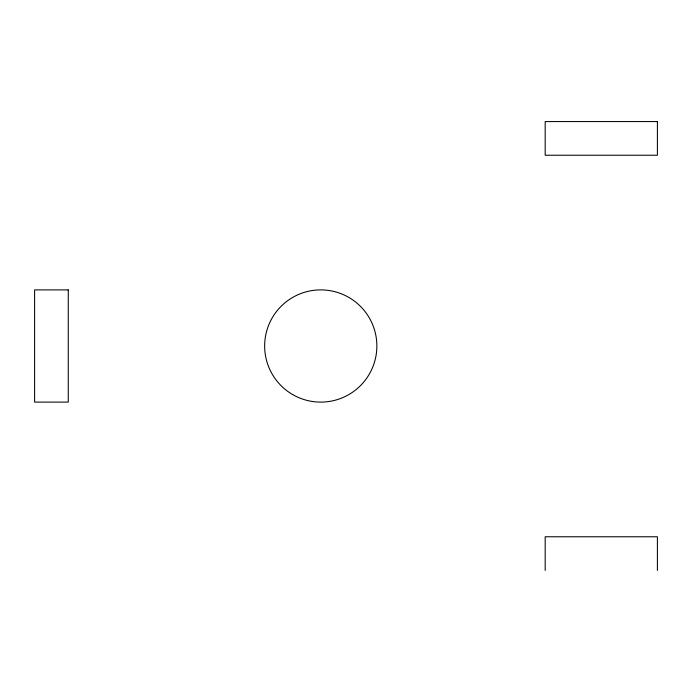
<?xml version="1.0" encoding="UTF-8"?>
<svg xmlns="http://www.w3.org/2000/svg" width="692" height="692" viewBox="0 0 692 692"><rect width="100%" height="100%" fill="white"/><g stroke="black" fill="none" stroke-linecap="round" stroke-linejoin="round"><path stroke-width="1.04" d="M657.4 570.433L657.4 536.767L545.184 536.767L545.184 570.433M657.4 121.567L545.184 121.567L545.184 155.233L657.4 155.233L657.4 121.567M68.266 289.896L34.6 289.896L34.6 402.104L68.266 402.104L68.266 289.896M292.699 394.587A56.104 56.104 0 0 0 376.863 346A56.104 56.104 0 0 0 292.699 297.413A56.104 56.104 0 0 0 292.699 394.587"/></g></svg>
